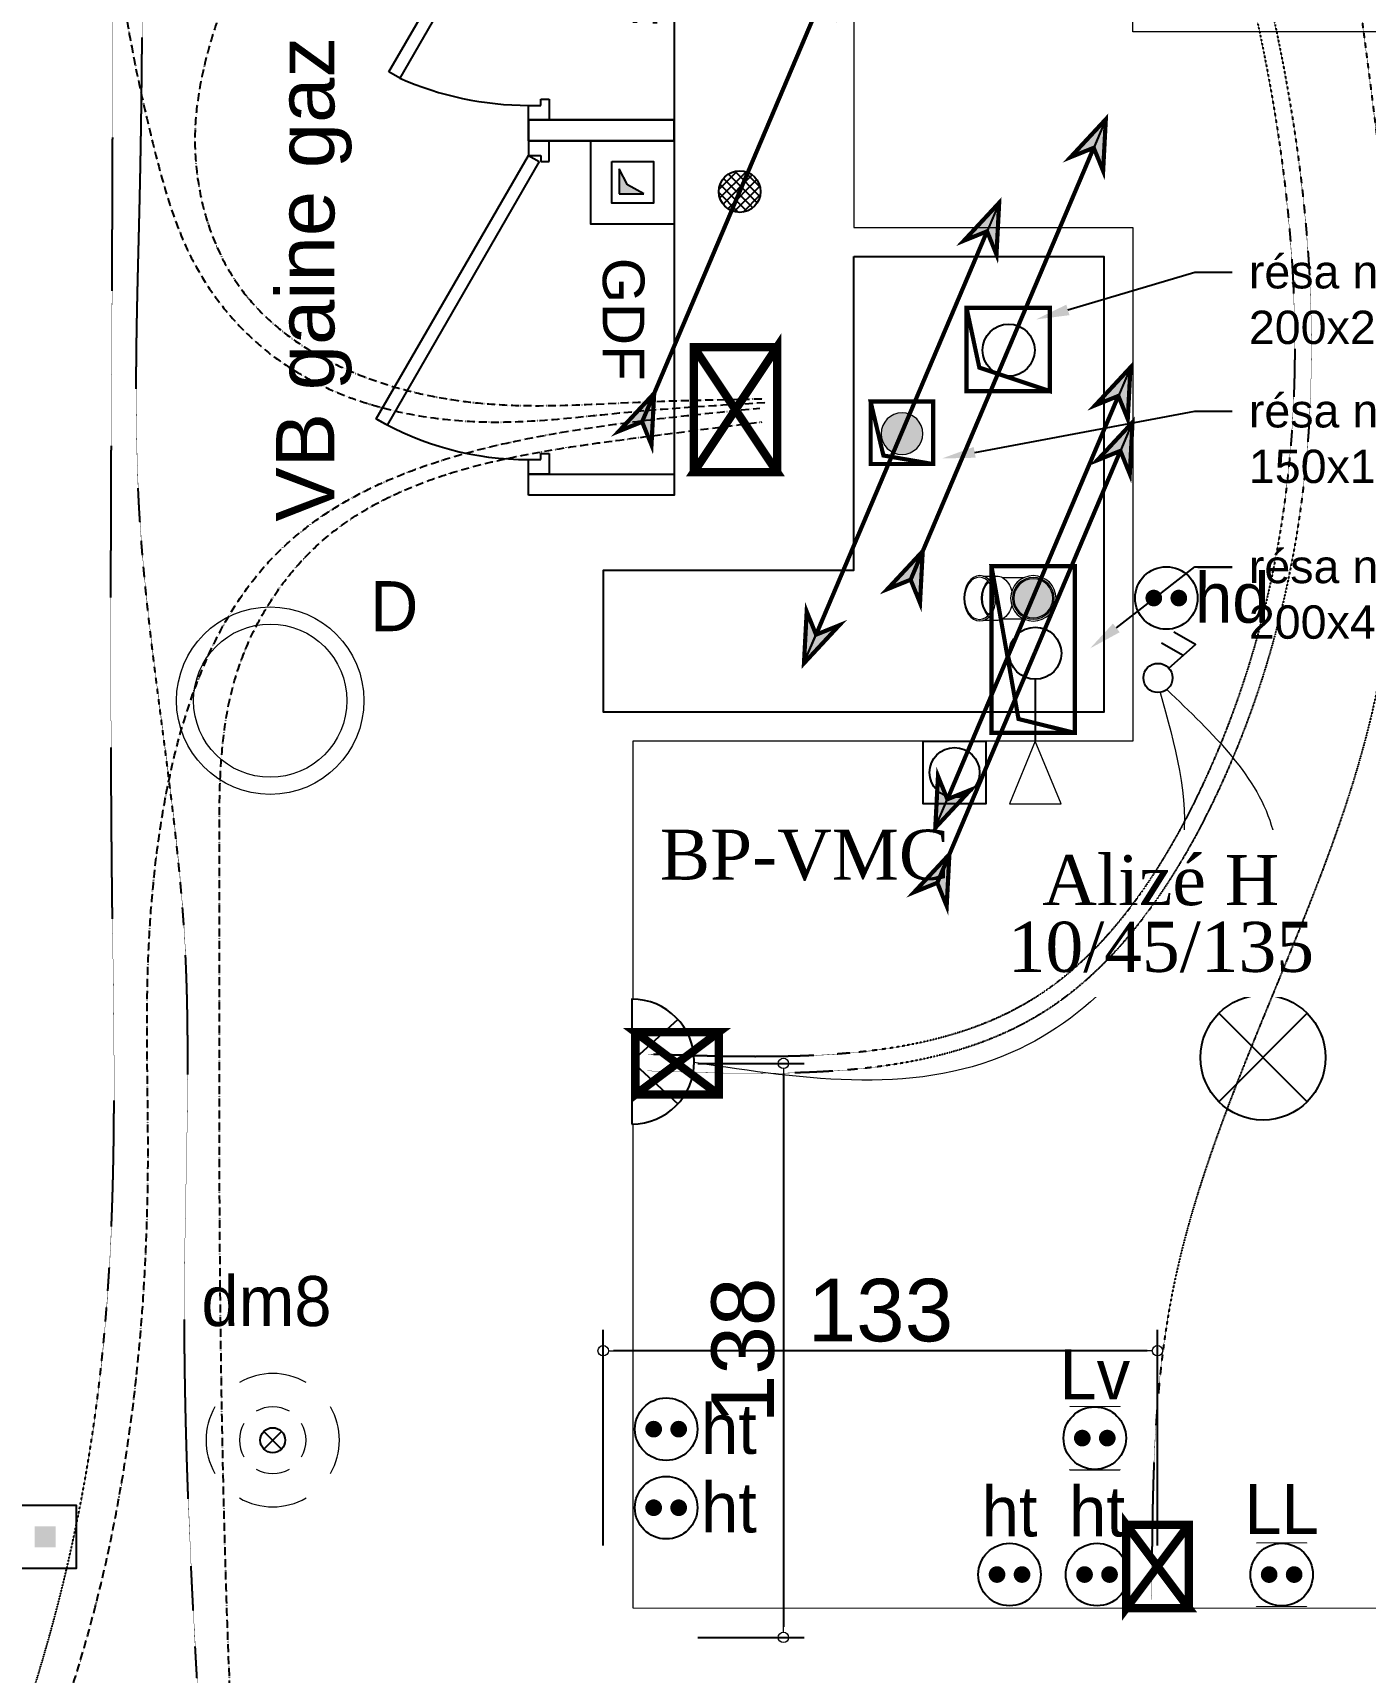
# Model space of a CAD drawing. Header units: millimetres. Extents: x 449410 to 506007, y -379864 to -318775.
# Drawn here: x 468058 to 471256, y -352246 to -348312 of the extents above; entities that cross this region are included whole.
import ezdxf
from ezdxf import colors
from ezdxf.entities.mleader import LeaderData, LeaderLine
from ezdxf.math import Vec2, Vec3

# ---------------------------------------------------------------- set-up
doc = ezdxf.new("R2010")
doc.units = ezdxf.units.MM
doc.set_wipeout_variables(frame=1)
doc.linetypes.add('prlm_ef', pattern=[0.165, 0.1, -0.065])
doc.linetypes.add('prlm_gaz', pattern=[36, 24, -3, 0, -3, 0, -3, 0, -3])
for name, color, linetype, lineweight in [('_GAZELEC-BOITE INCORPO', 36, 'Continuous', 18), ('_GAZELEC-RESERVATION', 1, 'Continuous', 18), ('_GAZELEC-RESERVATION 2', 132, 'Continuous', 18)]:
    doc.layers.add(name, color=color, linetype=linetype, lineweight=lineweight)
for name, color, linetype in [('_GAZELEC-EAU CHAUDE', 1, 'Continuous'), ('GAZ-EU FLECHE', 42, 'Continuous'), ('GAZ-FLECHE VMC', 93, 'Continuous'), ('prlm-EAU-CHU', 42, 'Continuous'), ('prlm-EAU-EF', 161, 'Continuous'), ('prlm-EAU-EUEV', 25, 'Continuous'), ('prlm-ELEC-BT', 63, 'Continuous'), ('prlm-ELEC-CFO', 201, 'Continuous'), ('prlm-GAZ', 20, 'Continuous'), ('prlm-GT', 242, 'Continuous'), ('prlm-MOD-PB', 123, 'Continuous'), ('prlm-VMC', 93, 'Continuous')]:
    doc.layers.add(name, color=color, linetype=linetype)
doc.layers.add('prlm-xpoly', color=7, linetype='Continuous', plot=False)
doc.styles.add('Arial', font='arial.ttf')
doc.styles.add('Geneva', font='arial.ttf')
doc.styles.add('prlm-elec-cfo', font='comic.ttf', dxfattribs={"height": 12})
doc.styles.add('prlm-vmc', font='pala.ttf', dxfattribs={"height": 14})
doc.styles.get("Standard").update_dxf_attribs({"font": 'arial.ttf'})
doc.dimstyles.new('200', dxfattribs={"dimtxt": 150, "dimasz": 25, "dimexe": 50, "dimexo": 50, "dimgap": 20, "dimtad": 1, "dimdec": 0, "dimlfac": 0.1, "dimdsep": 46, "dimtxsty": 'Arial', "dimblk1": 'DOTBLANK', "dimblk2": 'DOTBLANK', "dimsah": 1, "dimcen": 25, "dimclrd": 5, "dimclre": 5, "dimadec": 0, "dimazin": 0, "dimtfac": 1, "dimtdec": 0, "dimtmove": 0, "dimatfit": 3, "dimldrblk": 'DOTBLANK', "dimfxl": 50, "dimtolj": 1, "dimtzin": 0, "dimarcsym": 0})

# ---------------------------------------------------------------- blocks, each defined once
blk = doc.blocks.new('xi.be')
at = {"layer": 'prlm-VMC', "color": 0, "linetype": 'ByBlock', "lineweight": 5, "flags": 128}
blk.add_lwpolyline([(-6.17, -15), (6.17, -15), (0, 0)], close=True, dxfattribs=at)
at = {"layer": 'prlm-VMC', "color": 0, "linetype": 'ByBlock', "lineweight": 5}
blk.add_solid([(0, -1), (5.17, -14), (-5.17, -14), (0, -1)], dxfattribs=at)
blk = doc.blocks.new('xi.edf73')
at = {"linetype": 'Continuous'}
for p, q in [((0, 0), (73, 0)), ((5, -30), (0, -30)), ((0, -30), (0, -35)), ((5, -32), (5, -30)), ((68, -32), (68, -30)), ((68, -30), (73, -30)), ((73, -30), (73, -35)), ((0, -35), (3.5, -35)), ((3.5, -35), (3.5, -32)), ((3.5, -32), (5, -32)), ((3.5, -35), (5, -32.4)), ((61.45, -68.46), (3.5, -35)), ((5, -32.4), (62.95, -65.86)), ((69.5, -32), (68, -32)), ((69.5, -35), (69.5, -32)), ((73, -35), (69.5, -35)), ((62.95, -65.86), (61.45, -68.46))]:
    blk.add_line(p, q, dxfattribs=at)
at = {"linetype": 'Continuous', "flags": 128}
for points in [[(0, -35), (0, 0), (-5, 0), (-5, -35)], [(78, -35), (73, -35), (73, 0), (78, 0)]]:
    blk.add_lwpolyline(points, close=True, dxfattribs=at)
at = {"linetype": 'Continuous'}
blk.add_arc((-6.5, -35), 76, 336.0423, 0, dxfattribs=at)
at = {"insert": (36.5, -9.03), "char_height": 9.966, "width": 55.6525, "attachment_point": 5, "line_spacing_factor": 0.72537, "style": 'Geneva'}
blk.add_mtext('EDF', dxfattribs=at)
blk = doc.blocks.new('xi.gdf70')
at = {"linetype": 'Continuous'}
for p, q in [((0, 0), (80, 0)), ((0, -30), (0, -35)), ((5, -30), (0, -30)), ((5, -32), (5, -30)), ((75, -30), (80, -30)), ((75, -32), (75, -30)), ((80, -30), (80, -35)), ((0, -35), (3.5, -35)), ((3.5, -32), (5, -32)), ((3.5, -35), (3.5, -32)), ((76.5, -32), (75, -32)), ((76.5, -35), (76.5, -32)), ((80, -35), (76.5, -35))]:
    blk.add_line(p, q, dxfattribs=at)
for points in [[(0, -35), (0, 0), (-5, 0), (-5, -35)], [(0, 0), (20, 0), (20, -20), (0, -20)], [(85, -35), (80, -35), (80, 0), (85, 0)], [(5, -32.4), (68.22, -68.9), (66.72, -71.5), (3.5, -35)]]:
    blk.add_lwpolyline(points, close=True, dxfattribs=at)
blk.add_arc((3.5, -35), 73, 330, 0, dxfattribs=at)
at = {"insert": (42.81, -12.22), "char_height": 10, "width": 55.6525, "attachment_point": 5, "line_spacing_factor": 0.722892, "style": 'Geneva'}
blk.add_mtext('GDF', dxfattribs=at)
blk = doc.blocks.new('xi.resagaz10')
at = {"layer": 'prlm-MOD-PB'}
blk.add_hatch(color=0, dxfattribs=at).paths.add_polyline_path([(1.81, -1.7), (3.77, -5.6), (7.71, -7.7), (1.81, -7.7)], flags=16)
at = {"layer": 'prlm-MOD-PB', "color": 0}
for p, q in [((1.81, -1.7), (1.81, -7.7)), ((3.77, -5.6), (1.81, -1.7)), ((1.81, -7.7), (7.71, -7.7)), ((7.71, -7.7), (3.77, -5.6))]:
    blk.add_line(p, q, dxfattribs=at)
blk.add_lwpolyline([(0, 0), (10, 0), (10, -10), (0, -10)], close=True, dxfattribs=at)
blk = doc.blocks.new('xi.TXT-VBgaz')
at = {"layer": 'prlm-MOD-PB', "insert": (0, 0), "char_height": 14, "width": 256.4416, "attachment_point": 1}
blk.add_mtext('VB gaine gaz 100 cm² utiles', dxfattribs=at)
blk = doc.blocks.new('xi.eu')
at = {"layer": 'prlm-EAU-EUEV', "linetype": 'ByBlock', "lineweight": -2}
h = blk.add_hatch(color=0, dxfattribs=at)
edge = h.paths.add_edge_path()
edge.add_arc((0, 0), 5, 0, 360)
at = {"layer": 'prlm-EAU-EUEV', "color": 0, "linetype": 'ByBlock', "lineweight": 5}
blk.add_circle((0, 0), 5, dxfattribs=at)
blk = doc.blocks.new('xi.cee1')
at = {"layer": 'prlm-EAU-CHU', "color": 0, "lineweight": 13}
for p, q in [((7.43, 5), (2.17, 5)), ((12.09, 5.34), (8.77, 5.34)), ((2.17, -5), (7.43, -5)), ((8.77, -5.34), (12.09, -5.34))]:
    blk.add_line(p, q, dxfattribs=at)
for radius in [5.45, 4.69]:
    blk.add_circle((0, 0), radius, dxfattribs=at)
for centre, radius, start, end in [((10.09, 0.78), 4.99, 122.4397, 169.5051), ((8.79, 2.49), 2.86, 90.508, 118.9381), ((6.35, 0), 5.87, 317.8112, 42.1667), ((6.14, 0), 6.3, 318.9248, 41.0752), ((10.09, -0.78), 4.99, 190.4949, 237.5603), ((8.79, -2.49), 2.86, 241.0619, 269.492)]:
    blk.add_arc(centre, radius, start, end, dxfattribs=at)
for centre, major_axis, ratio in [((12.84, 0), (0, -5.44), 0.708306), ((12.94, 0), (0, -5.05), 0.707331)]:
    blk.add_ellipse(centre, major_axis=major_axis, ratio=ratio, dxfattribs=at)
blk = doc.blocks.new('xi.bp-vmc-cui')
at = {"layer": 'prlm-VMC', "color": 0, "linetype": 'ByBlock', "lineweight": -2, "flags": 128}
blk.add_lwpolyline([(-7.5, 7.5), (7.5, 7.5), (7.5, -7.5), (-7.5, -7.5)], close=True, dxfattribs=at)
at = {"layer": 'prlm-VMC', "color": 0, "linetype": 'ByBlock', "lineweight": -2}
blk.add_circle((0, 0), 6, dxfattribs=at)
blk = doc.blocks.new('xi.BSO')
at = {"layer": 'prlm-ELEC-CFO', "lineweight": 5}
blk.add_hatch(color=0, dxfattribs=at).paths.add_polyline_path([(-2.5, -2.5), (2.5, -2.5), (2.5, 2.5), (-2.5, 2.5)])
at = {"layer": 'prlm-ELEC-CFO', "color": 0, "flags": 128}
blk.add_lwpolyline([(-7.5, -7.5), (7.5, -7.5), (7.5, 7.5), (-7.5, 7.5)], close=True, dxfattribs=at)
blk = doc.blocks.new('xi.LLrob')
at = {"layer": 'prlm-EAU-EF', "color": 0}
blk.add_lwpolyline([(-6, 7.5), (6, 7.5), (-6, -7.5), (6, -7.5)], close=True, dxfattribs=at)
blk = doc.blocks.new('xi.LL')
at = {"color": 0, "lineweight": 5}
blk.add_wipeout([(-7.5, -7.5), (7.5, -7.5), (7.5, 7.5), (-7.5, 7.5)], dxfattribs=at).dxf.layer = 'prlm-ELEC-CFO'
at = {"layer": 'prlm-ELEC-CFO', "color": 0, "linetype": 'ByBlock', "lineweight": 5, "const_width": 2}
for points in [[(-4, 0, 1), (-2, 0, 1)], [(2, 0, 1), (4, 0, 1)]]:
    blk.add_lwpolyline(points, format="xyb", close=True, dxfattribs=at)
at = {"layer": 'prlm-ELEC-CFO', "color": 0, "linetype": 'ByBlock', "lineweight": -2}
blk.add_circle((0, 0), 7.5, dxfattribs=at)
blk = doc.blocks.new('xi.LVrob')
at = {"layer": 'prlm-EAU-EF', "color": 0}
blk.add_lwpolyline([(-6, 7.5), (6, 7.5), (-6, -7.5), (6, -7.5)], close=True, dxfattribs=at)
blk = doc.blocks.new('xi.LV')
at = {"color": 0, "lineweight": 5}
blk.add_wipeout([(-7.5, -7.5), (7.5, -7.5), (7.5, 7.5), (-7.5, 7.5)], dxfattribs=at).dxf.layer = 'prlm-ELEC-CFO'
at = {"layer": 'prlm-ELEC-CFO', "color": 0, "linetype": 'ByBlock', "lineweight": 5, "const_width": 2}
for points in [[(-4, 0, 1), (-2, 0, 1)], [(2, 0, 1), (4, 0, 1)]]:
    blk.add_lwpolyline(points, format="xyb", close=True, dxfattribs=at)
at = {"layer": 'prlm-ELEC-CFO', "color": 0, "linetype": 'ByBlock', "lineweight": -2}
blk.add_circle((0, 0), 7.5, dxfattribs=at)
blk = doc.blocks.new('xi.PCHT')
at = {"color": 0, "lineweight": 5}
blk.add_wipeout([(-7.5, -7.5), (7.5, -7.5), (7.5, 7.5), (-7.5, 7.5)], dxfattribs=at).dxf.layer = 'prlm-ELEC-CFO'
at = {"layer": 'prlm-ELEC-CFO', "color": 0, "linetype": 'ByBlock', "lineweight": 5, "const_width": 2}
for points in [[(-4, 0, 1), (-2, 0, 1)], [(2, 0, 1), (4, 0, 1)]]:
    blk.add_lwpolyline(points, format="xyb", close=True, dxfattribs=at)
at = {"layer": 'prlm-ELEC-CFO', "color": 0, "linetype": 'ByBlock', "lineweight": -2}
blk.add_circle((0, 0), 7.5, dxfattribs=at)
blk = doc.blocks.new('xi.PCHD')
at = {"color": 0, "lineweight": 5}
blk.add_wipeout([(-7.5, -7.5), (7.5, -7.5), (7.5, 7.5), (-7.5, 7.5)], dxfattribs=at).dxf.layer = 'prlm-ELEC-CFO'
at = {"layer": 'prlm-ELEC-CFO', "color": 0, "linetype": 'ByBlock', "lineweight": 5, "const_width": 2}
for points in [[(-4, 0, 1), (-2, 0, 1)], [(2, 0, 1), (4, 0, 1)]]:
    blk.add_lwpolyline(points, format="xyb", close=True, dxfattribs=at)
at = {"layer": 'prlm-ELEC-CFO', "color": 0, "linetype": 'ByBlock', "lineweight": -2}
blk.add_circle((0, 0), 7.5, dxfattribs=at)
blk = doc.blocks.new('xi.DA')
at = {"layer": 'prlm-ELEC-CFO', "color": 0}
for points in [[(4.05, 1.39), (-1.17, 4.34)], [(0.61, -1.67), (7.04, 4.05), (1.81, 7.01)]]:
    blk.add_lwpolyline(points, dxfattribs=at)
blk.add_circle((-2, -4), 3.5, dxfattribs=at)
blk = doc.blocks.new('xi.PTCE')
at = {"layer": 'prlm-ELEC-CFO', "color": 0}
for points in [[(-10.61, 10.61), (10.61, -10.61)], [(10.61, 10.61), (-10.61, -10.61)]]:
    blk.add_lwpolyline(points, dxfattribs=at)
at = {"layer": 'prlm-ELEC-CFO', "color": 0, "linetype": 'ByBlock'}
blk.add_circle((0, 0), 15, dxfattribs=at)
blk = doc.blocks.new('xi.ECAP')
at = {"color": 0}
blk.add_wipeout([(-15, 0), (-10.13, 11.06), (0, 15), (10.13, 11.06), (15, 0)], dxfattribs=at).dxf.layer = 'prlm-ELEC-CFO'
at = {"layer": 'prlm-ELEC-CFO', "color": 0, "linetype": 'ByBlock', "lineweight": -2, "flags": 128}
blk.add_lwpolyline([(15, 0, 1), (-15, 0)], format="xyb", close=True, dxfattribs=at)
at = {"layer": 'prlm-ELEC-CFO', "color": 0}
blk.add_lwpolyline([(-10.13, 11.06), (0, 0), (10.13, 11.06)], dxfattribs=at)
blk = doc.blocks.new('xi.dm8')
at = {"layer": 'prlm-ELEC-CFO', "color": 0}
for points in [[(-2.12, 2.12), (2.12, -2.12)], [(2.12, 2.12), (-2.12, -2.12)]]:
    blk.add_lwpolyline(points, dxfattribs=at)
blk.add_circle((0, 0), 3, dxfattribs=at)
at = {"layer": 'prlm-ELEC-CFO', "color": 0, "lineweight": 13}
for radius, start, end in [(16, 60, 120), (16, 150, 210), (8, 60, 120), (16, 330, 30), (8, 150, 210), (8, 330, 30), (8, 240, 300), (16, 240, 300)]:
    blk.add_arc((0, 0), radius, start, end, dxfattribs=at)
blk = doc.blocks.new('xi.lumD')
at = {"layer": 'prlm-ELEC-CFO', "color": 0, "linetype": 'ByBlock', "lineweight": 13}
for radius in [22.49, 18.39]:
    blk.add_circle((0, 0), radius, dxfattribs=at)
blk = doc.blocks.new('FLECHE1')
h = blk.add_hatch(color=256)
h.dxf.hatch_style = 1
h.paths.add_polyline_path([(495907.1, -370439.6), (495913.6, -370315.5), (495936.1, -370371.1), (495991.7, -370348.6)])
for p, q in [((495907.1, -370439.6), (496141.3, -369887.2)), ((495913.6, -370315.5), (495907.1, -370439.6)), ((495913.6, -370315.5), (495907.1, -370439.6)), ((495936.1, -370371.1), (495913.6, -370315.5)), ((495936.1, -370371.1), (495913.6, -370315.5)), ((495991.7, -370348.6), (495907.1, -370439.6)), ((495907.1, -370439.6), (495991.7, -370348.6)), ((495907.1, -370439.6), (495936.1, -370371.1)), ((495936.1, -370371.1), (495991.7, -370348.6)), ((495991.7, -370348.6), (495936.1, -370371.1))]:
    blk.add_line(p, q)
at = {"const_width": 10}
for points in [[(495936.1, -370371.1), (496141.3, -369887.2)], [(495907.1, -370439.6), (495913.6, -370315.5), (495936.1, -370371.1), (495991.7, -370348.6), (495907.1, -370439.6)]]:
    blk.add_lwpolyline(points, dxfattribs=at)
blk = doc.blocks.new('FLECHE2')
h = blk.add_hatch(color=256)
h.dxf.hatch_style = 1
h.paths.add_polyline_path([(496271.9, -370023.3), (496278.4, -369899.2), (496300.9, -369954.8), (496356.5, -369932.3)])
at = {"const_width": 10}
for points in [[(496066.7, -370507.2), (496300.9, -369954.8), (496356.5, -369932.3), (496271.9, -370023.3), (496300.9, -369954.8), (496278.4, -369899.2), (496271.9, -370023.3), (496356.5, -369932.3), (496300.9, -369954.8), (496278.4, -369899.2), (496271.9, -370023.3)], [(496271.9, -370023.3), (496278.4, -369899.2), (496300.9, -369954.8), (496356.5, -369932.3), (496271.9, -370023.3)]]:
    blk.add_lwpolyline(points, dxfattribs=at)
blk = doc.blocks.new('xi.colonnegaz')
at = {"layer": 'prlm-GAZ'}
h = blk.add_hatch(dxfattribs=at)
h.set_pattern_fill('ANSI37', color=0, scale=0.5, style=0)
h.paths.add_polyline_path([(-5, 0, 1), (5, 0, 1)])
at = {"layer": 'prlm-GAZ', "color": 0}
blk.add_circle((0, 0), 5, dxfattribs=at)
blk = doc.blocks.new('_DOTBLANK')
at = {"color": 0, "linetype": 'ByBlock'}
blk.add_line((-0.5, 0), (-1, 0), dxfattribs=at)
blk.add_circle((0, 0), 0.5, dxfattribs=at)
blk = doc.blocks.new('*D150')
at = {"layer": '_GAZELEC-BOITE INCORPO', "color": 5, "lineweight": -2, "transparency": 16777216}
for p, q in [((469427.2, -351942.1), (469427.2, -351424.6)), ((470757.5, -351942), (470757.5, -351424.6)), ((470732.5, -351474.6), (469452.2, -351474.6))]:
    blk.add_line(p, q, dxfattribs=at)
at = {"layer": '_GAZELEC-BOITE INCORPO', "color": 5, "lineweight": -2, "transparency": 16777216, "xscale": 25, "yscale": 25, "zscale": 25, "rotation": 180}
blk.add_blockref('_DOTBLANK', (469427.2, -351474.6), dxfattribs=at)
at = {"layer": '_GAZELEC-BOITE INCORPO', "color": 5, "lineweight": -2, "transparency": 16777216, "xscale": 25, "yscale": 25, "zscale": 25}
blk.add_blockref('_DOTBLANK', (470757.5, -351474.6), dxfattribs=at)
at = {"layer": '_GAZELEC-BOITE INCORPO', "color": 0, "transparency": 16777216, "insert": (470092.4, -351378), "char_height": 150, "attachment_point": 5, "style": 'Arial'}
blk.add_mtext('\\A1;133', dxfattribs=at)
blk = doc.blocks.new('*D151')
at = {"layer": '_GAZELEC-BOITE INCORPO', "color": 5, "lineweight": -2, "transparency": 16777216}
for p, q in [((469654.4, -350785.1), (469909.6, -350785.1)), ((469859.6, -350810.1), (469859.6, -352137.3)), ((469654.4, -352162.3), (469909.6, -352162.3))]:
    blk.add_line(p, q, dxfattribs=at)
at = {"layer": '_GAZELEC-BOITE INCORPO', "color": 5, "lineweight": -2, "transparency": 16777216, "xscale": 25, "yscale": 25, "zscale": 25}
for p, rotation in [((469859.6, -350785.1), 90), ((469859.6, -352162.3), 270)]:
    blk.add_blockref('_DOTBLANK', p, dxfattribs=dict(at, rotation=rotation))
at = {"layer": '_GAZELEC-BOITE INCORPO', "color": 0, "transparency": 16777216, "insert": (469762.9, -351473.7), "char_height": 150, "attachment_point": 5, "rotation": 90, "style": 'Arial'}
blk.add_mtext('\\A1;138', dxfattribs=at)

msp = doc.modelspace()

# ---------------------------------------------------------------- linework, layer by layer
at = {"layer": '_GAZELEC-BOITE INCORPO', "const_width": 20}
msp.add_lwpolyline([(469844.465, -349166.525), (469844.465, -349066.525), (469644.465, -349066.525), (469644.465, -349366.519), (469844.468, -349366.518), (469844.458, -349066.525), (469644.465, -349366.519), (469844.468, -349366.518), (469644.471, -349066.525)], dxfattribs=at)
at = {"layer": '_GAZELEC-RESERVATION 2', "const_width": 10}
for points in [[(470499.173, -349072.091), (470499.173, -349072.091), (470499.173, -349172.091), (470299.173, -349172.091), (470299.173, -348972.091), (470499.173, -348972.091), (470499.173, -349172.091), (470329.868, -349115.691), (470299.173, -348972.091)], [(470218.917, -349197.105), (470143.917, -349197.105), (470068.917, -349197.105), (470068.917, -349347.105), (470218.917, -349347.105), (470218.917, -349197.105), (470068.917, -349197.105), (470099.662, -349326.496), (470218.917, -349347.105)], [(470459.024, -349592.064), (470359.024, -349592.064), (470359.024, -349992.064), (470559.024, -349992.064), (470559.024, -349592.064), (470359.024, -349592.064), (470423.86, -349958.75), (470559.024, -349992.064)]]:
    msp.add_lwpolyline(points, dxfattribs=at)
at = {"layer": 'prlm-ELEC-CFO', "lineweight": 13}
for points in [[(470763.581, -349894.833), (470817.538, -350267.502), (470427.295, -350749.725), (469645.763, -350782.963)], [(470779.654, -349888.127), (471033.945, -350224.953), (470990.511, -350622.324)]]:
    msp.add_spline(points, degree=3, dxfattribs=at)
at = {"layer": 'prlm-GAZ', "linetype": 'prlm_gaz', "ltscale": 0.8}
for points in [[(467289.561, -344180.81), (467289.561, -343888.397), (467425.982, -343558.184), (467746.12, -343458.305), (468096.006, -343632.076), (468198.877, -343990.73), (468198.877, -345885.222), (468198.877, -346422.114), (468198.877, -347314.224), (468356.399, -348616.908), (468441.294, -348857.027), (468634.984, -349087.959), (469148.551, -349246.073), (469486.949, -349222.403), (469817.739, -349199.282)], [(470001.624, -344521.711), (469980.565, -344917.109), (469772.299, -345753.739), (469212.089, -346836.784), (468894.472, -347369.494), (468548.464, -348150.797), (468447.409, -348561.439), (468553.499, -348920.498), (469108.227, -349198.491), (469511.204, -349198.491), (469810.289, -349190.341)]]:
    msp.add_spline(points, degree=3, dxfattribs=at)
at = {"layer": 'prlm-GT'}
msp.add_lwpolyline([(470028.972, -348849.214), (470628.566, -348849.214), (470628.582, -349942.137), (469428.302, -349942.137), (469428.001, -349601.697), (470028.972, -349601.697)], close=True, dxfattribs=at)
at = {"layer": 'prlm-VMC'}
msp.add_lwpolyline([(470464.235, -349863.519), (470464.235, -350012.14)], dxfattribs=at)
for centre in [(470400.232, -349073.787), (470464.235, -349801.019)]:
    msp.add_circle(centre, 62.5, dxfattribs=at)
at = {"layer": 'prlm-xpoly', "lineweight": 0}
msp.add_lwpolyline([(476262.8, -352161.847), (476262.801, -348309.864), (470698.566, -348309.672), (470698.566, -347961.406), (470028.972, -347961.406), (470028.972, -348779.214), (470698.566, -348779.214), (470698.566, -350012.136), (469498.302, -350012.145), (469498.331, -352091.303), (472618.331, -352091.824), (472618.601, -352161.824)], close=True, dxfattribs=at)

# ---------------------------------------------------------------- block references
at = {"layer": 'GAZ-EU FLECHE', "rotation": 180}
msp.add_blockref('FLECHE1', (966284.576, -719159.693), dxfattribs=at)
at = {"layer": 'GAZ-EU FLECHE'}
msp.add_blockref('FLECHE1', (-25998.046, 20614.654), dxfattribs=at)
at = {"layer": 'GAZ-FLECHE VMC', "rotation": 180}
for name, p in [('FLECHE1', (966540.533, -718959.291)), ('FLECHE2', (966465.894, -719579.353))]:
    msp.add_blockref(name, p, dxfattribs=at)
at = {"layer": 'prlm-EAU-CHU', "xscale": -10, "yscale": 10, "zscale": 10}
msp.add_blockref('xi.cee1', (470459.382, -349669.147), dxfattribs=at)
at = {"layer": 'prlm-EAU-EF', "xscale": 10, "yscale": 10, "zscale": 10}
for name, p in [('xi.LVrob', (470606.962, -351684.14)), ('xi.LLrob', (471055.42, -352011.563))]:
    msp.add_blockref(name, p, dxfattribs=at)
at = {"layer": 'prlm-EAU-EUEV', "xscale": -10, "yscale": 10, "zscale": 10}
msp.add_blockref('xi.eu', (470144.275, -349274.188), dxfattribs=at)
at = {"layer": 'prlm-EAU-EUEV', "xscale": -10, "yscale": 10, "zscale": 10, "rotation": 1.550815592439667}
msp.add_blockref('xi.eu', (470459.382, -349669.147), dxfattribs=at)
at = {"layer": 'prlm-ELEC-BT', "xscale": 10, "yscale": 10, "zscale": 10, "rotation": 269.9995035849693}
msp.add_blockref('xi.edf73', (469597.602, -347791.406), dxfattribs=at)
at = {"layer": 'prlm-ELEC-CFO', "xscale": 10, "yscale": 10, "zscale": 10}
for name, p in [('xi.PTCE', (471010.686, -350770.961)), ('xi.dm8', (468634.088, -351689.144)), ('xi.BSO', (468088.09, -351921.05))]:
    msp.add_blockref(name, p, dxfattribs=at)
at = {"layer": 'prlm-GAZ', "linetype": 'prlm_gaz', "ltscale": 0.8, "rotation": 180}
for name, p in [('FLECHE1', (965896.102, -718580.419)), ('FLECHE2', (965821.463, -719200.482))]:
    msp.add_blockref(name, p, dxfattribs=at)
at = {"layer": 'prlm-GAZ', "xscale": 10, "yscale": 10, "zscale": 10, "rotation": 269.9999999999998}
msp.add_blockref('xi.gdf70', (469597.595, -348571.406), dxfattribs=at)
at = {"layer": 'prlm-GAZ', "xscale": 10, "yscale": 10, "zscale": 10}
msp.add_blockref('xi.colonnegaz', (469754.791, -348693.246), dxfattribs=at)
at = {"layer": 'prlm-MOD-PB', "xscale": 10, "yscale": 10, "zscale": 10, "rotation": 90.00000000000017}
msp.add_blockref('xi.TXT-VBgaz', (468642.043, -349485.278), dxfattribs=at)
at = {"layer": 'prlm-MOD-PB', "xscale": 10, "yscale": 10, "zscale": 10}
msp.add_blockref('xi.resagaz10', (469447.595, -348621.404), dxfattribs=at)
at = {"layer": 'prlm-VMC', "xscale": 10, "yscale": 10, "zscale": 10}
for name, p in [('xi.bp-vmc-cui', (470270.341, -350087.144)), ('xi.be', (470464.235, -350012.14))]:
    msp.add_blockref(name, p, dxfattribs=at)

# ---------------------------------------------------------------- texts
at = {"layer": 'prlm-ELEC-CFO', "lineweight": 20, "char_height": 120, "attachment_point": 2, "line_spacing_factor": 0.8, "style": 'prlm-elec-cfo', "bg_fill": 3, "box_fill_scale": 0.95, "bg_fill_color": 256, "bg_fill_transparency": 0}
for s, insert in [('D', (468925.574, -349628.018)), ('dm8', (468619.091, -351295.258))]:
    msp.add_mtext(s, dxfattribs=dict(at, insert=insert))
at = {"layer": 'prlm-VMC', "insert": (469562.777, -350224.281), "char_height": 120, "attachment_point": 1, "style": 'prlm-vmc'}
msp.add_mtext_dynamic_manual_height_columns('BP-VMC', width=101.12978, gutter_width=50, heights=[0], dxfattribs=at)

# ---------------------------------------------------------------- leaders
at = {"layer": '_GAZELEC-RESERVATION', "color": 6}
ml = msp.add_multileader_mtext('Standard', dxfattribs=at)
ml.set_content('résa n°27\\P300x400 en dalle haute', color=6)
ml.set_leader_properties()
ml.build(insert=Vec2(0, 0))
ml.multileader.update_dxf_attribs({"has_text_frame": 1, "arrow_head_size": 80, "scale": 20})
ctx = ml.context
ctx.base_point, ctx.scale, ctx.char_height, ctx.arrow_head_size, ctx.landing_gap_size, ctx.plane_origin = Vec3(465673.071, -348886.303), 20, 80, 80, 40, Vec3(460123.253, -348687.926)
notes = []
notes.append((ctx, [(0, (1, 1, 0), (466995.658, -348886.303), (-1, 0), 89.845, [(0, [(467465.439, -349136.048)], 0, [])])]))
ctx.mtext.insert, ctx.mtext.width, ctx.mtext.flow_direction = Vec3(465713.071, -348845.593), 1568.85041, 5
ml = msp.add_multileader_mtext('Standard', dxfattribs=at)
ml.set_content('résa n°28\\P200x200 en dalle haute', color=6)
ml.set_leader_properties()
ml.build(insert=Vec2(0, 0))
ml.multileader.update_dxf_attribs({"has_text_frame": 1, "arrow_head_size": 80, "scale": 20})
ctx = ml.context
ctx.base_point, ctx.scale, ctx.char_height, ctx.arrow_head_size, ctx.landing_gap_size, ctx.plane_origin = Vec3(470936.708, -348886.303), 20, 80, 80, 40, Vec3(465386.89, -348687.926)
notes.append((ctx, [(1, (1, 1, 0), (470846.863, -348886.303), (1, 0), 89.845, [(0, [(470465.772, -349000.101)], 0, [])])]))
ctx.mtext.insert, ctx.mtext.width, ctx.mtext.flow_direction = Vec3(470976.708, -348845.621), 1568.85041, 5
ml = msp.add_multileader_mtext('Standard', dxfattribs=at)
ml.set_content('résa n°29\\P150x150 en dalle haute', color=6)
ml.set_leader_properties()
ml.build(insert=Vec2(0, 0))
ml.multileader.update_dxf_attribs({"has_text_frame": 1, "arrow_head_size": 80, "scale": 20})
ctx = ml.context
ctx.base_point, ctx.scale, ctx.char_height, ctx.arrow_head_size, ctx.landing_gap_size, ctx.plane_origin = Vec3(470936.708, -349219.879), 20, 80, 80, 40, Vec3(465386.89, -349021.502)
notes.append((ctx, [(1, (1, 1, 0), (470846.863, -349219.879), (1, 0), 89.845, [(0, [(470240.051, -349333.677)], 0, [])])]))
ctx.mtext.insert, ctx.mtext.width, ctx.mtext.flow_direction = Vec3(470976.708, -349179.197), 1568.85041, 5
for ctx, leaders in notes:
    for number, flags, end, landing, length, lines in leaders:
        leader = LeaderData()
        leader.index, (leader.has_last_leader_line, leader.has_dogleg_vector, leader.attachment_direction) = number, flags
        leader.last_leader_point, leader.dogleg_vector, leader.dogleg_length = Vec3(end), Vec3(landing), length
        for number, points, colour, breaks in lines:
            line = LeaderLine()
            line.index, line.vertices, line.color, line.breaks = number, Vec3.list(points), colors.encode_raw_color(colour), breaks
            leader.lines.append(line)
        ctx.leaders.append(leader)

# ---------------------------------------------------------------- next in the draw order: block references
at = {"layer": 'prlm-ELEC-CFO', "xscale": 10, "yscale": 10, "zscale": 10}
msp.add_blockref('xi.lumD', (468628, -349914.741), dxfattribs=at)
at = {"layer": 'prlm-ELEC-CFO', "xscale": 10, "yscale": 10, "zscale": 10, "rotation": 269.9999999999997}
msp.add_blockref('xi.ECAP', (469495.779, -350780.76), dxfattribs=at)

# ---------------------------------------------------------------- next in the draw order: texts
at = {"layer": 'prlm-EAU-EF', "lineweight": 20, "char_height": 120, "attachment_point": 5, "line_spacing_factor": 0.8, "style": 'prlm-elec-cfo', "bg_fill": 3, "box_fill_scale": 1.1, "bg_fill_color": 256, "bg_fill_transparency": 0}
for s, insert in [('Lv', (470606.987, -351531.314)), ('LL', (471055.447, -351854.1))]:
    msp.add_mtext(s, dxfattribs=dict(at, insert=insert))
at = {"layer": 'prlm-ELEC-CFO', "lineweight": 20, "char_height": 120, "attachment_point": 5, "line_spacing_factor": 0.8, "style": 'prlm-elec-cfo', "bg_fill": 3, "box_fill_scale": 1.1, "bg_fill_color": 256, "bg_fill_transparency": 0}
for s, insert in [('hd', (470936.887, -349668.552)), ('ht', (469729.086, -351662.617)), ('ht', (469729.089, -351851.165)), ('ht', (470402.389, -351860.694)), ('ht', (470612.396, -351860.729))]:
    msp.add_mtext(s, dxfattribs=dict(at, insert=insert))
at = {"layer": 'prlm-VMC', "ltscale": 25, "insert": (470765.565, -350426.268), "char_height": 120, "width": 586.14744, "attachment_point": 5, "line_spacing_factor": 0.8, "style": 'prlm-vmc', "bg_fill": 2}
msp.add_mtext('Alizé H 10/45/135', dxfattribs=at)

# ---------------------------------------------------------------- next in the draw order: linework, layer by layer
at = {"layer": '_GAZELEC-BOITE INCORPO', "const_width": 20}
msp.add_lwpolyline([(469504.385, -350810.064), (469504.392, -350860.064), (469704.386, -350860.036), (469704.371, -350710.036), (469504.371, -350710.064), (469504.392, -350860.064), (469704.371, -350710.036), (469504.371, -350710.071), (469704.386, -350860.036)], dxfattribs=at)

# ---------------------------------------------------------------- next in the draw order: block references
at = {"layer": 'GAZ-EU FLECHE'}
msp.add_blockref('FLECHE1', (-25682.939, 20219.696), dxfattribs=at)
at = {"layer": 'GAZ-FLECHE VMC', "rotation": 180}
msp.add_blockref('FLECHE2', (966529.897, -720306.586), dxfattribs=at)
at = {"layer": 'prlm-ELEC-CFO', "xscale": 10, "yscale": 10, "zscale": 10}
for name, p in [('xi.PCHD', (470778.566, -349668.552)), ('xi.PCHT', (469578.325, -351662.619)), ('xi.PCHT', (469578.328, -351851.167)), ('xi.PCHT', (470402.364, -352011.454)), ('xi.PCHT', (470612.371, -352011.489))]:
    msp.add_blockref(name, p, dxfattribs=at)

# ---------------------------------------------------------------- next in the draw order: texts
at = {"layer": 'prlm-ELEC-CFO', "lineweight": 20, "char_height": 120, "attachment_point": 5, "line_spacing_factor": 0.8, "style": 'prlm-elec-cfo', "bg_fill": 3, "box_fill_scale": 1.1, "bg_fill_color": 256, "bg_fill_transparency": 0}
for s, insert in [('Lv', (470606.987, -351531.314)), ('LL', (471055.447, -351854.1))]:
    msp.add_mtext(s, dxfattribs=dict(at, insert=insert))

# ---------------------------------------------------------------- next in the draw order: linework, layer by layer
at = {"layer": '_GAZELEC-BOITE INCORPO', "const_width": 20}
msp.add_lwpolyline([(470782.526, -352092), (470832.526, -352091.993), (470832.498, -351892), (470682.498, -351892.014), (470682.526, -352092.014), (470832.526, -352091.993), (470682.498, -351892.014), (470682.533, -352092.014), (470832.498, -351892)], dxfattribs=at)
at = {"layer": '_GAZELEC-EAU CHAUDE', "linetype": 'prlm_ef'}
msp.add_open_spline([(470008.984, -344557.607), (470006.179, -344629.374), (470003.39, -344700.828), (470001.989, -344792.664), (470001.818, -344813.65), (470001.864, -344853.296), (470002.041, -344871.969), (470002.856, -344913.64), (470003.596, -344936.639), (470005.637, -344982.541), (470006.937, -345005.441), (470011.65, -345074.001), (470015.874, -345119.517), (470031.565, -345255.564), (470046.05, -345345.595), (470081.85, -345524.677), (470103.166, -345613.727), (470164.407, -345839.005), (470208.17, -345974.79), (470304.461, -346245.991), (470356.989, -346381.407), (470466.235, -346653.036), (470522.953, -346789.25), (470635.966, -347063.665), (470692.26, -347201.867), (470799.777, -347481.473), (470851.001, -347622.879), (470908.986, -347802.571), (470920.319, -347838.787), (470942.294, -347911.495), (470952.937, -347947.983), (470983.739, -348057.806), (471002.77, -348131.498), (471054.593, -348353.626), (471082.114, -348503.118), (471118.999, -348802.907), (471128.363, -348953.207), (471125.146, -349221.752), (471116.684, -349340.228), (471083.59, -349575.312), (471058.956, -349691.92), (471012.929, -349848.852), (470999.455, -349890.485), (470975.927, -349956.632), (470966.678, -349981.291), (470948.469, -350027.391), (470939.614, -350048.85), (470922.624, -350088.293), (470914.594, -350106.297), (470898, -350142.204), (470889.438, -350160.099), (470862.93, -350213.473), (470844.166, -350248.64), (470799.208, -350326.251), (470772.346, -350368.243), (470714.687, -350448.295), (470683.891, -350486.357), (470625.051, -350549.501), (470597.818, -350575.62), (470557.991, -350609.049), (470546.585, -350618.124), (470524.277, -350634.88), (470513.408, -350642.615), (470496.63, -350653.881), (470490.858, -350657.64), (470479.233, -350664.978), (470473.378, -350668.559), (470455.691, -350679.045), (470443.737, -350685.693), (470407.417, -350704.649), (470382.597, -350715.971), (470331.913, -350736.238), (470306.049, -350745.183), (470240.781, -350764.75), (470200.843, -350774.114), (470119.421, -350789.062), (470077.936, -350794.647), (469993.784, -350802.865), (469951.117, -350805.498), (469864.955, -350808.609), (469821.459, -350809.086), (469716.903, -350808.573), (469655.621, -350806.937), (469574.083, -350804.33), (469553.79, -350803.645), (469533.521, -350802.961)], degree=3, knots=[0, 0, 0, 0, 214.50717428, 214.50717428, 278.27397667, 278.27397667, 335.36524186, 335.36524186, 406.09231986, 406.09231986, 476.81939786, 476.81939786, 618.27355386, 618.27355386, 901.18186586, 901.18186586, 1184.09017786, 1184.09017786, 1619.50284379, 1619.50284379, 2054.91550972, 2054.91550972, 2490.32817564, 2490.32817564, 2925.74084157, 2925.74084157, 3361.15350749, 3361.15350749, 3470.51447252, 3470.51447252, 3579.87543755, 3579.87543755, 3798.59736761, 3798.59736761, 4236.04122773, 4236.04122773, 4673.48508785, 4673.48508785, 5020.88873009, 5020.88873009, 5368.29237233, 5368.29237233, 5494.5564234, 5494.5564234, 5570.00489847, 5570.00489847, 5636.10268277, 5636.10268277, 5691.89948951, 5691.89948951, 5747.69629626, 5747.69629626, 5859.28990974, 5859.28990974, 5999.56233831, 5999.56233831, 6139.83476688, 6139.83476688, 6250.21853625, 6250.21853625, 6293.36016026, 6293.36016026, 6333.01285972, 6333.01285972, 6353.53273436, 6353.53273436, 6374.052609, 6374.052609, 6415.09235827, 6415.09235827, 6497.17185683, 6497.17185683, 6579.25135538, 6579.25135538, 6700.78243879, 6700.78243879, 6822.31352221, 6822.31352221, 6943.84460562, 6943.84460562, 7065.37568904, 7065.37568904, 7234.4136348, 7234.4136348, 7290.43859756, 7290.43859756, 7290.43859756, 7290.43859756], dxfattribs=at)
at = {"layer": 'prlm-EAU-EF', "linetype": 'prlm_ef'}
for points in [[(467215.275, -354747.863), (467281.088, -354013.556), (467638.69, -353237.754), (467984.169, -352507.312), (468206.797, -351637.525), (468249.218, -351117.958), (468249.218, -350416.061), (468249.218, -348770.388), (468249.218, -345558.8), (468249.218, -342464.832), (468249.218, -339553.47), (468249.218, -339286.21), (468249.218, -339052.549), (468655.486, -338120.599), (469250.935, -337876.048), (469559.979, -337842.353)], [(470026.309, -358498.764), (470007.268, -358188.641), (469731.037, -357204.373), (468963.476, -355403.22), (468455.817, -352318.479), (468422.492, -351289.642), (468422.492, -350480.599), (468315.157, -349478.891), (468315.157, -348706.788), (468315.157, -347010.159), (468315.157, -345582.377), (468315.157, -342699.352), (468315.157, -339219.465), (468315.157, -339053.969), (468400.422, -338591.69), (468678.502, -338166.837), (469104.908, -337938.003), (469564.388, -337870.389)], [(469969.015, -344556.044), (469962.457, -344893.594), (470879.487, -347842.573), (470879.487, -350086.627), (470474.17, -350620.739), (469534.87, -350762.984)]]:
    msp.add_spline(points, degree=3, dxfattribs=at)
at = {"layer": 'prlm-GAZ', "linetype": 'prlm_gaz', "ltscale": 0.8}
for points in [[(467244.144, -354755.753), (467256.536, -354422.266), (468097.458, -352438.946), (468334.853, -351007.448), (468334.853, -350549.21), (468612.186, -349595.325), (469803.276, -349212.757)], [(470057.889, -358508.059), (470009.105, -357994.349), (469884.085, -357471.067), (469714.611, -357036.703), (469185.925, -355755.242), (468879.107, -354879.301), (468550.015, -352673.982), (468506.176, -350925.546), (468506.176, -350279.216), (468546.476, -349853.645), (468734.011, -349548.481), (469505.78, -349284.32), (469808.21, -349246.068)]]:
    msp.add_spline(points, degree=3, dxfattribs=at)

# ---------------------------------------------------------------- next in the draw order: block references
at = {"layer": 'GAZ-EU FLECHE', "rotation": 180}
msp.add_blockref('FLECHE1', (966599.683, -719554.651), dxfattribs=at)
at = {"layer": 'GAZ-FLECHE VMC', "rotation": 180}
msp.add_blockref('FLECHE1', (966604.536, -719686.523), dxfattribs=at)
at = {"layer": 'prlm-ELEC-CFO', "xscale": 10, "yscale": 10, "zscale": 10}
for name, p in [('xi.DA', (470778.566, -349820.194)), ('xi.LV', (470606.962, -351684.14)), ('xi.LL', (471055.42, -352011.563))]:
    msp.add_blockref(name, p, dxfattribs=at)

# ---------------------------------------------------------------- next in the draw order: dimensions: what is measured, and where the dimension line sits
at = {"layer": '_GAZELEC-BOITE INCORPO'}
dim = msp.add_linear_dim(base=(469859.581, -352162.265), p1=(469604.379, -350785.053), p2=(469604.379, -352162.265), angle=90, dimstyle='200', dxfattribs=at)
dim.commit()
dim.dimension.update_dxf_attribs({"geometry": '*D151', "text_midpoint": (469762.944, -351473.659)})

# ---------------------------------------------------------------- next in the draw order: leaders
at = {"layer": '_GAZELEC-RESERVATION', "color": 6}
ml = msp.add_multileader_mtext('Standard', dxfattribs=at)
ml.set_content('résa n°31\\P200x400 en dalle haute', color=6)
ml.set_leader_properties()
ml.build(insert=Vec2(0, 0))
ml.multileader.update_dxf_attribs({"has_text_frame": 1, "arrow_head_size": 80, "scale": 20})
ctx = ml.context
ctx.base_point, ctx.scale, ctx.char_height, ctx.arrow_head_size, ctx.landing_gap_size, ctx.plane_origin = Vec3(463994.475, -349169.728), 20, 80, 80, 40, Vec3(458444.656, -348971.35)
notes = []
notes.append((ctx, [(0, (1, 1, 0), (465318.481, -349169.728), (-1, 0), 89.845, [(0, [(465391.001, -349637.126)], 0, [])])]))
ctx.mtext.insert, ctx.mtext.width, ctx.mtext.flow_direction = Vec3(464034.475, -349129.045), 1568.85041, 5
ml = msp.add_multileader_mtext('Standard', dxfattribs=at)
ml.set_content('résa n°30\\P200x400 en dalle haute', color=6)
ml.set_leader_properties()
ml.build(insert=Vec2(0, 0))
ml.multileader.update_dxf_attribs({"has_text_frame": 1, "arrow_head_size": 80, "scale": 20})
ctx = ml.context
ctx.base_point, ctx.scale, ctx.char_height, ctx.arrow_head_size, ctx.landing_gap_size, ctx.plane_origin = Vec3(470936.708, -349593.467), 20, 80, 80, 40, Vec3(465386.89, -349395.09)
notes.append((ctx, [(1, (1, 1, 0), (470846.863, -349593.467), (1, 0), 89.845, [(0, [(470595.579, -349789.391)], 0, [])])]))
ctx.mtext.insert, ctx.mtext.width, ctx.mtext.flow_direction = Vec3(470976.708, -349552.785), 1568.85041, 5
for ctx, leaders in notes:
    for number, flags, end, landing, length, lines in leaders:
        leader = LeaderData()
        leader.index, (leader.has_last_leader_line, leader.has_dogleg_vector, leader.attachment_direction) = number, flags
        leader.last_leader_point, leader.dogleg_vector, leader.dogleg_length = Vec3(end), Vec3(landing), length
        for number, points, colour, breaks in lines:
            line = LeaderLine()
            line.index, line.vertices, line.color, line.breaks = number, Vec3.list(points), colors.encode_raw_color(colour), breaks
            leader.lines.append(line)
        ctx.leaders.append(leader)

# ---------------------------------------------------------------- next in the draw order: linework, layer by layer
at = {"layer": 'prlm-EAU-EF', "linetype": 'prlm_ef'}
msp.add_spline([(470024.819, -344522.812), (470024.819, -344865.282), (470352.487, -346006.037), (471079.408, -347473.985), (471267.547, -348431.39), (471267.547, -349962.624), (470791.999, -351340.245), (470743.404, -352071.217)], degree=3, dxfattribs=at)

# ---------------------------------------------------------------- next in the draw order: dimensions: what is measured, and where the dimension line sits
at = {"layer": '_GAZELEC-BOITE INCORPO'}
dim = msp.add_linear_dim(base=(469427.189, -351474.605), p1=(470757.517, -351992.01), p2=(469427.189, -351992.093), dimstyle='200', dxfattribs=at)
dim.commit()
dim.dimension.update_dxf_attribs({"geometry": '*D150', "text_midpoint": (470092.353, -351377.968)})

doc.saveas('drawing.dxf')
